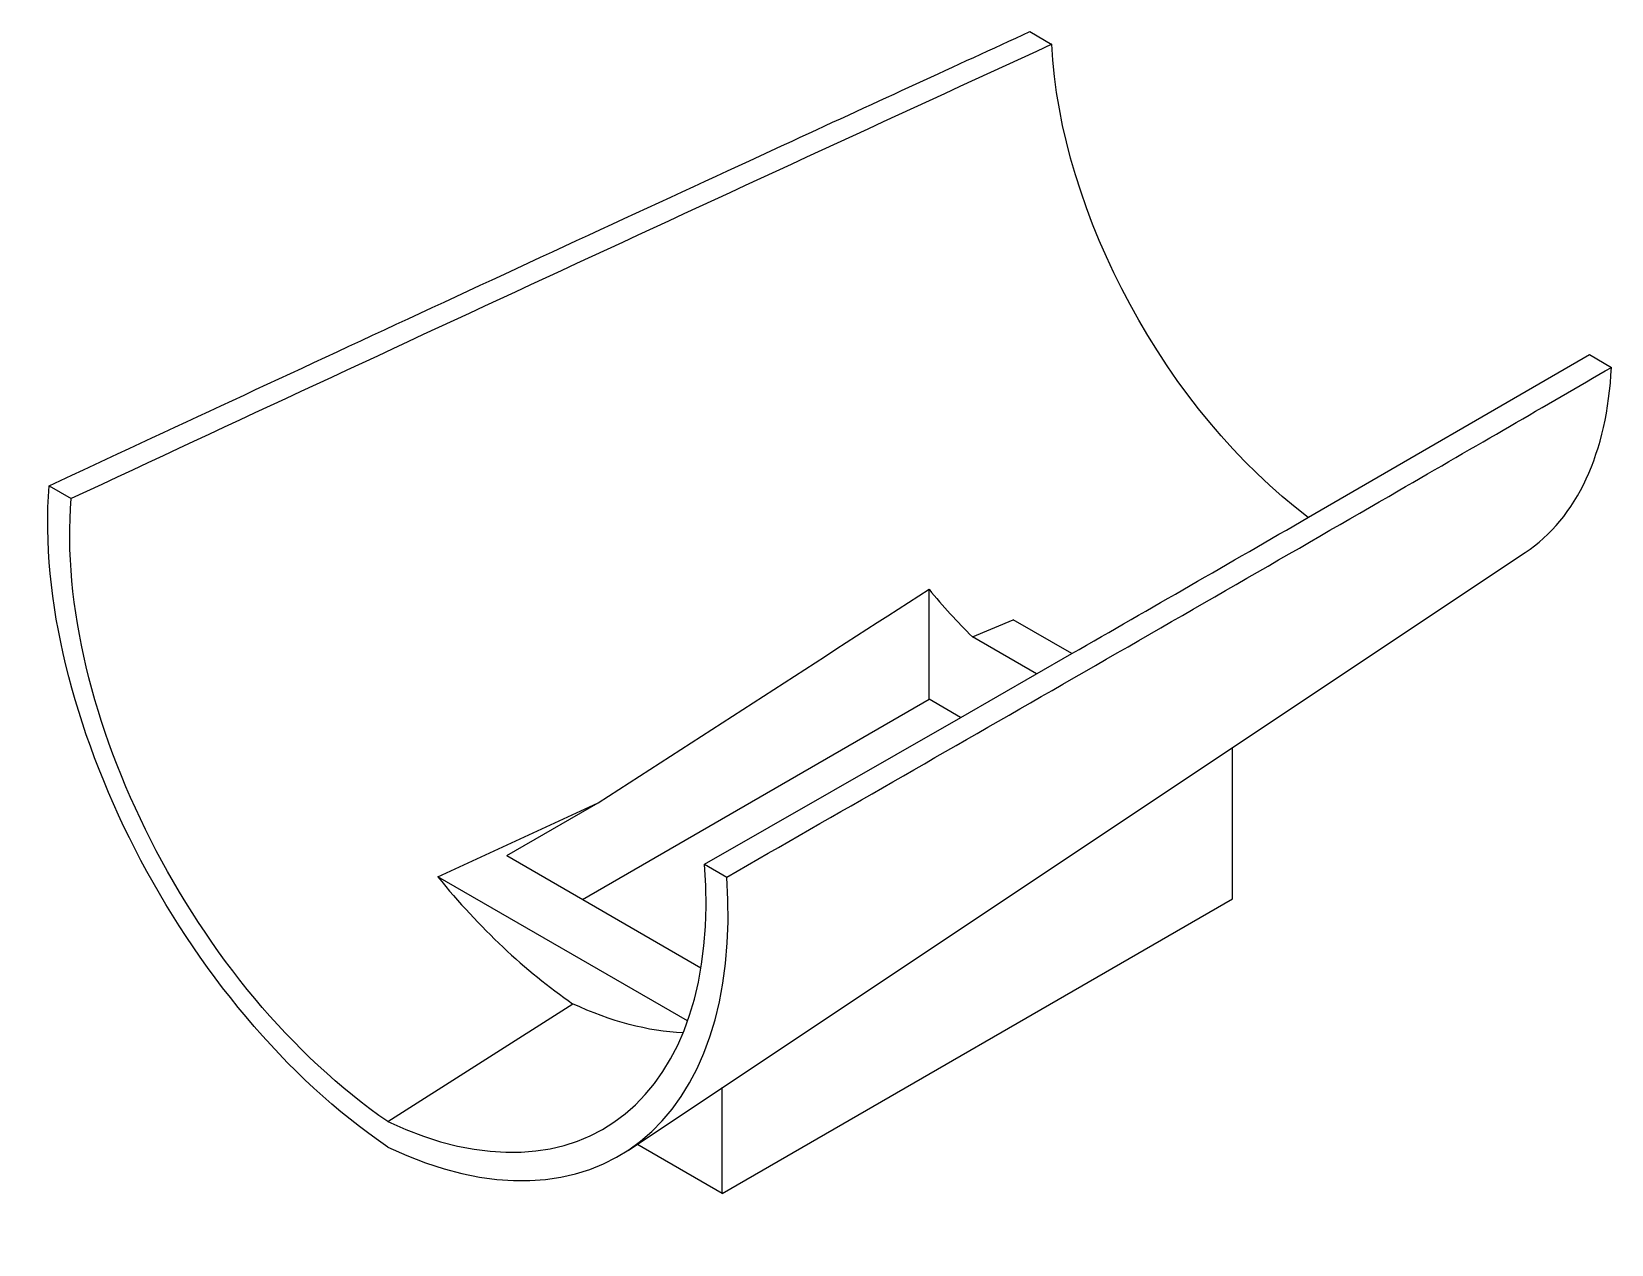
# Model space of a CAD drawing. Extents: x 135 to 285, y 72 to 178.
# Drawn here: x 242.71 to 285.03, y 145.64 to 178.13 of the extents above.
import ezdxf

# ---------------------------------------------------------------- set-up
doc = ezdxf.new("R2010")
doc.units = 0
doc.header["$LTSCALE"] = 0.5
doc.header["$MEASUREMENT"] = 0
doc.layers.add('VISIBLE', color=7, linetype='CONTINUOUS')

msp = doc.modelspace()

# ---------------------------------------------------------------- linework, layer by layer
at = {"layer": 'VISIBLE'}
for p, q in [((269.449, 178.131), (270.04, 177.79)), ((276.918, 165.12), (284.439, 169.477)), ((284.439, 169.477), (285.03, 169.136)), ((243.18, 165.961), (243.772, 165.619)), ((258.697, 148.167), (282.722, 164.175)), ((266.751, 160.244), (266.751, 163.191)), ((267.912, 161.914), (269.003, 162.373)), ((270.573, 161.467), (269.003, 162.373)), ((269.627, 160.924), (267.912, 161.914)), ((267.6, 159.754), (270.576, 161.465)), ((257.464, 154.882), (266.751, 160.244)), ((267.594, 159.757), (266.751, 160.244)), ((260.738, 155.823), (267.6, 159.754)), ((274.883, 154.896), (274.883, 158.952)), ((253.595, 155.483), (257.888, 157.468)), ((255.437, 156.053), (257.888, 157.468)), ((255.437, 156.053), (260.64, 153.049)), ((260.738, 155.823), (261.331, 155.481)), ((260.28, 151.624), (253.595, 155.483)), ((261.212, 147.003), (274.883, 154.896)), ((252.255, 148.928), (257.205, 152.086)), ((261.212, 147.003), (261.212, 149.843)), ((261.212, 147.003), (258.928, 148.322))]:
    msp.add_line(p, q, dxfattribs=at)
for centre, radius, start, end in [((2235.054, -4097.454), 4705.209, 114.684738, 115.03728), ((-1691.881, 3573.52), 3936.16, 299.905533, 300.012076), ((-7630.375, 12382.266), 14548.896, 302.8328313, 302.8743799)]:
    msp.add_arc(centre, radius, start, end, dxfattribs=at)
at = {"layer": 'VISIBLE', "extrusion": (0, 0, -1)}
for centre, major_axis, start_param, end_param in [((278.122, 173.654), (-5.724, 9.914), 10.360521, 11.724271), ((253.138, 159.229), (-7.067, 12.24), 10.298598, 11.866188), ((253.138, 159.229), (-6.65, 11.518), 10.304161, 11.871549), ((256.322, 163.106), (-6.466, 11.2), 9.777173, 10.113517)]:
    msp.add_ellipse(centre, major_axis=major_axis, ratio=0.57735, start_param=start_param, end_param=end_param, dxfattribs=at)
at = {"layer": 'VISIBLE'}
for centre, major_axis, start_param, end_param in [((276.357, 174.673), (6.141, -10.637), 0.037066, 0.732552), ((270.815, 169.435), (5.995, -10.383), 11.280961, 11.431438), ((251.373, 160.248), (6.65, -11.518), 11.874958, 13.442345), ((251.373, 160.248), (7.067, -12.24), 11.869394, 13.436984), ((258.087, 162.087), (6.466, -11.2), 11.267411, 11.684313)]:
    msp.add_ellipse(centre, major_axis=major_axis, ratio=0.57735, start_param=start_param, end_param=end_param, dxfattribs=at)
for points, knots in [([(243.18, 165.961), (246.442, 167.481), (252.968, 170.523), (262.961, 175.147), (267.454, 177.214), (269.449, 178.131)], [0, 0, 0, 0, 0.357102, 0.714443, 1, 1, 1, 1]), ([(261.331, 155.481), (264.289, 157.176), (270.203, 160.564), (279.211, 165.759), (283.241, 168.098), (285.03, 169.136)], [0, 0, 0, 0, 0.35756, 0.714856, 1, 1, 1, 1])]:
    msp.add_open_spline(points, degree=3, knots=knots, dxfattribs=at)

doc.saveas('drawing.dxf')
